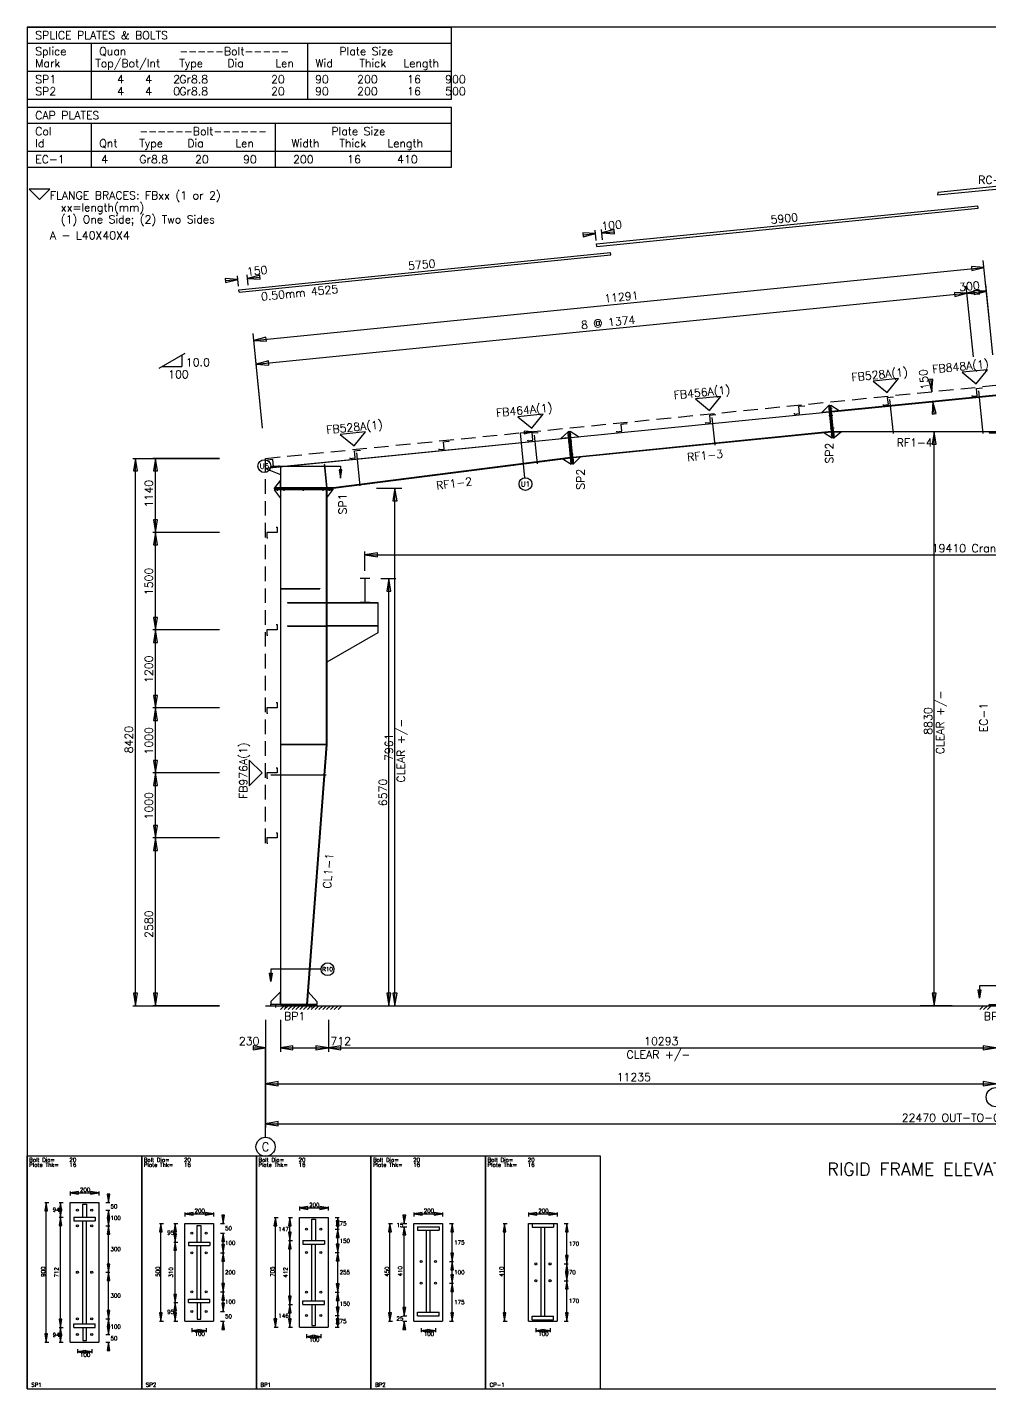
# Model space of a CAD drawing. Extents: x 0 to 29618, y 0 to 20944.
# Drawn here: x 0 to 14809, y 0 to 20944 of the extents above; entities that cross this region are included whole.
import ezdxf
from ezdxf.enums import TextEntityAlignment as Align

# ---------------------------------------------------------------- set-up
doc = ezdxf.new("R2010")
doc.units = 0
doc.linetypes.add('CONTIN', pattern=[0])
doc.linetypes.add('DASHED', pattern=[335.9, 223.9, -112])
doc.layers.get('0').update_dxf_attribs({"linetype": 'CONTIN'})
for name, color, linetype in [('1', 7, 'CONTIN'), ('10', 10, 'CONTIN'), ('11', 7, 'CONTIN'), ('12', 6, 'CONTIN'), ('13', 1, 'CONTIN'), ('14', 7, 'CONTIN'), ('15', 7, 'CONTIN'), ('2', 6, 'CONTIN'), ('22', 7, 'CONTIN'), ('3', 7, 'CONTIN'), ('5', 5, 'DASHED'), ('7', 7, 'CONTIN')]:
    doc.layers.add(name, color=color, linetype=linetype)
doc.styles.add('SIMPLEX', font='SIMPLEX')

# ---------------------------------------------------------------- blocks, each defined once
blk = doc.blocks.new('ARROWF')
for p, q in [((0, 0), (-192, 32)), ((-192, 32), (-192, -32)), ((-192, -32), (0, 0))]:
    blk.add_line(p, q)
blk = doc.blocks.new('EPBLK1')
for p, q in [((0, 0), (0, 1791.2063)), ((0, 1791.2063), (881.499207, 1791.2063)), ((881.499207, 1791.2063), (881.499207, 0)), ((330.562195, 358.241272), (330.562195, 1432.96509)), ((330.562195, 1432.96509), (550.937012, 1432.96509)), ((426.755768, 1320.71606), (426.755768, 1420.83264)), ((426.755768, 1420.83264), (454.743439, 1420.83264)), ((454.743439, 1420.83264), (454.743439, 1320.71606)), ((550.937012, 1432.96509), (550.937012, 358.241272)), ((358.109009, 1320.71606), (523.390137, 1320.71606)), ((358.109009, 1320.71606), (358.109009, 1292.72839)), ((358.109009, 1292.72839), (523.390137, 1292.72839)), ((426.755768, 498.477814), (426.755768, 1292.72839)), ((454.743439, 498.477814), (454.743439, 1292.72839)), ((523.390137, 1320.71606), (523.390137, 1292.72839)), ((358.109009, 498.477814), (523.390137, 498.477814)), ((358.109009, 470.490204), (358.109009, 498.477814)), ((358.109009, 470.490204), (523.390137, 470.490204)), ((426.755768, 470.490173), (426.755768, 370.373718)), ((454.743439, 370.373718), (454.743439, 470.490173)), ((523.390137, 470.490204), (523.390137, 498.477814)), ((330.562195, 358.241272), (550.937012, 358.241272)), ((426.755768, 370.373718), (454.743439, 370.373718)), ((0, 0), (881.499207, 0))]:
    blk.add_line(p, q)
for centre in [(385.655884, 1373.2583), (495.843262, 1373.2583), (385.655884, 1253.84436), (495.843262, 1253.84436), (385.655884, 895.603149), (495.843262, 895.603149), (385.655884, 537.361877), (495.843262, 537.361877), (385.655884, 417.94809), (495.843262, 417.94809)]:
    blk.add_circle(centre, 7.69659)
at = {"layer": '2'}
for p, q in [((330.562195, 1517.48755), (330.562195, 1486.70117)), ((330.562195, 1507.22546), (550.937012, 1507.22546)), ((550.937012, 1517.48755), (550.937012, 1486.70117)), ((625.197449, 1432.96509), (625.197449, 1494.4762)), ((135.581909, 1432.96509), (166.368271, 1432.96509)), ((145.844025, 358.241272), (145.844025, 1432.96509)), ((246.039658, 1432.96509), (276.825989, 1432.96509)), ((256.301758, 1320.71606), (256.301758, 1432.96509)), ((604.673218, 1432.96509), (635.459534, 1432.96509)), ((604.673218, 1373.2583), (635.459534, 1373.2583)), ((604.673218, 1373.2583), (635.459534, 1373.2583)), ((625.197449, 1253.84436), (625.197449, 1373.2583)), ((625.197449, 1311.74707), (625.197449, 1373.2583)), ((246.039658, 1320.71606), (276.825989, 1320.71606)), ((246.039658, 1320.71606), (276.825989, 1320.71606)), ((256.301758, 470.490204), (256.301758, 1320.71606)), ((604.673218, 1253.84436), (635.459534, 1253.84436)), ((604.673218, 1253.84436), (635.459534, 1253.84436)), ((625.197449, 895.603149), (625.197449, 1253.84436)), ((604.673218, 895.603149), (635.459534, 895.603149)), ((604.673218, 895.603149), (635.459534, 895.603149)), ((625.197449, 537.361877), (625.197449, 895.603149)), ((604.673218, 537.361877), (635.459534, 537.361877)), ((604.673218, 537.361877), (635.459534, 537.361877)), ((625.197449, 417.94809), (625.197449, 537.361877)), ((246.039658, 470.490204), (276.825989, 470.490204)), ((246.039658, 470.490204), (276.825989, 470.490204)), ((256.301758, 358.241272), (256.301758, 470.490204)), ((625.197449, 417.94809), (625.197449, 479.459259)), ((135.581909, 358.241272), (166.368271, 358.241272)), ((246.039658, 358.241272), (276.825989, 358.241272)), ((604.673218, 417.94809), (635.459534, 417.94809)), ((604.673218, 417.94809), (635.459534, 417.94809)), ((604.673218, 358.241272), (635.459534, 358.241272)), ((625.197449, 296.730103), (625.197449, 358.241272)), ((385.655884, 304.505066), (385.655884, 273.71872)), ((385.655884, 283.980835), (495.843323, 283.980835)), ((495.843323, 304.505066), (495.843323, 273.71872))]:
    blk.add_line(p, q, dxfattribs=at)
at = {"layer": '2', "xscale": 0.333, "yscale": 0.333, "zscale": 0.333}
for p, rotation in [((330.562195, 1507.22546), 180), ((625.197449, 1432.96509), 270), ((145.844025, 1432.96509), 90), ((256.301758, 1432.96509), 89.9999847), ((256.301758, 1320.71606), 270), ((625.197449, 1373.2583), 89.9999847), ((625.197449, 1373.2583), 450), ((256.301758, 1320.71606), 89.9999847), ((625.197449, 1253.84436), 270), ((625.197449, 1253.84436), 89.9999847), ((625.197449, 895.603149), 270), ((625.197449, 895.603149), 89.9999847), ((256.301758, 470.490204), 270), ((625.197449, 537.361877), 89.9999847), ((625.197449, 537.361877), 270), ((145.844025, 358.241272), 270), ((256.301758, 470.490204), 89.9999847), ((256.301758, 358.241272), 270), ((625.197449, 417.94809), 270), ((625.197449, 417.94809), 270), ((625.197449, 358.241272), 450), ((385.655884, 283.980835), 180)]:
    blk.add_blockref('ARROWF', p, dxfattribs=dict(at, rotation=rotation))
for p in [(550.937012, 1507.22546), (495.843323, 283.980835)]:
    blk.add_blockref('ARROWF', p, dxfattribs=at)
at = {"layer": '11', "style": 'SIMPLEX'}
for s, p in [('Bolt Dia=', (15.393179, 1745.02673)), ('Plate Thk=', (15.393179, 1706.54382)), ('20', (324.526764, 1745.02673)), ('16', (324.526764, 1706.54382)), ('200', (406.114929, 1514.92188)), ('50', (640.590637, 1387.71851)), ('100', (640.590637, 1298.1582)), ('300', (640.590637, 1059.33057)), ('300', (640.590637, 701.089294)), ('100', (640.590637, 462.261749)), ('50', (640.590637, 372.701508)), ('100', (406.114929, 245.497894)), ('SP1', (30.786358, 15.393179))]:
    blk.add_text(s, height=30.7863579, dxfattribs=at).set_placement(p)
for p in [(248.605164, 1376.8407), (248.605164, 414.365753)]:
    blk.add_text('94', height=30.7863579, dxfattribs=at).set_placement(p, align=Align.MIDDLE_RIGHT)
blk.add_text('900', height=30.7863579, rotation=90, dxfattribs=at).set_placement((138.147446, 860.968567))
blk.add_text('712', height=30.7863579, rotation=90, dxfattribs=at).set_placement((248.605164, 895.603149), align=Align.BOTTOM_CENTER)
blk = doc.blocks.new('EPBLK2')
for p, q in [((0, 0), (0, 1791.2063)), ((0, 1791.2063), (881.499207, 1791.2063)), ((881.499207, 1791.2063), (881.499207, 0)), ((330.562195, 519.44989), (330.562195, 1271.75647)), ((330.562195, 1271.75647), (550.937012, 1271.75647)), ((550.937012, 1271.75647), (550.937012, 519.44989)), ((426.755768, 1128.81824), (426.755768, 1256.4696)), ((426.755768, 1256.4696), (454.743439, 1256.4696)), ((454.743439, 1256.4696), (454.743439, 1128.81824)), ((358.109009, 1128.81824), (523.390137, 1128.81824)), ((358.109009, 1128.81824), (358.109009, 1100.83057)), ((358.109009, 1100.83057), (523.390137, 1100.83057)), ((426.755768, 690.375732), (426.755768, 1100.83057)), ((454.743439, 690.375732), (454.743439, 1100.83057)), ((523.390137, 1128.81824), (523.390137, 1100.83057)), ((358.109009, 690.375732), (523.390137, 690.375732)), ((358.109009, 662.388123), (358.109009, 690.375732)), ((358.109009, 662.388123), (523.390137, 662.388123)), ((426.755768, 662.388123), (426.755768, 534.736755)), ((454.743439, 534.736755), (454.743439, 662.388123)), ((523.390137, 662.388123), (523.390137, 690.375732)), ((426.755768, 534.736755), (454.743439, 534.736755)), ((330.562195, 519.44989), (550.937012, 519.44989)), ((0, 0), (881.499207, 0))]:
    blk.add_line(p, q)
for centre in [(385.655884, 1196.52576), (495.843262, 1196.52576), (385.655884, 1046.06458), (495.843262, 1046.06458), (385.655884, 745.141846), (495.843262, 745.141846), (385.655884, 594.680542), (495.843262, 594.680542)]:
    blk.add_circle(centre, 7.69659)
at = {"layer": '2'}
for p, q in [((135.581909, 1271.75647), (166.368271, 1271.75647)), ((145.844025, 519.44989), (145.844025, 1271.75647)), ((246.039658, 1271.75647), (276.825989, 1271.75647)), ((256.301758, 1128.81824), (256.301758, 1271.75647)), ((330.562195, 1356.27905), (330.562195, 1325.49268)), ((330.562195, 1346.01685), (550.937012, 1346.01685)), ((550.937012, 1356.27905), (550.937012, 1325.49268)), ((604.673218, 1271.75647), (635.459534, 1271.75647)), ((625.197449, 1271.75647), (625.197449, 1333.26758)), ((604.673218, 1196.52576), (635.459534, 1196.52576)), ((604.673218, 1196.52576), (635.459534, 1196.52576)), ((625.197449, 1046.06458), (625.197449, 1196.52576)), ((625.197449, 1135.01465), (625.197449, 1196.52576)), ((246.039658, 1128.81824), (276.825989, 1128.81824)), ((246.039658, 1128.81824), (276.825989, 1128.81824)), ((256.301758, 662.388123), (256.301758, 1128.81824)), ((604.673218, 1046.06458), (635.459534, 1046.06458)), ((604.673218, 1046.06458), (635.459534, 1046.06458)), ((625.197449, 745.141846), (625.197449, 1046.06458)), ((604.673218, 745.141846), (635.459534, 745.141846)), ((604.673218, 745.141846), (635.459534, 745.141846)), ((625.197449, 594.680542), (625.197449, 745.141846)), ((246.039658, 662.388123), (276.825989, 662.388123)), ((246.039658, 662.388123), (276.825989, 662.388123)), ((256.301758, 519.44989), (256.301758, 662.388123)), ((625.197449, 594.680542), (625.197449, 656.19165)), ((604.673218, 594.680542), (635.459534, 594.680542)), ((604.673218, 594.680542), (635.459534, 594.680542)), ((135.581909, 519.44989), (166.368271, 519.44989)), ((246.039658, 519.44989), (276.825989, 519.44989)), ((385.655884, 465.713684), (385.655884, 434.927307)), ((385.655884, 445.189423), (495.843323, 445.189423)), ((495.843323, 465.713684), (495.843323, 434.927307)), ((604.673218, 519.44989), (635.459534, 519.44989)), ((625.197449, 457.938721), (625.197449, 519.44989))]:
    blk.add_line(p, q, dxfattribs=at)
at = {"layer": '2', "xscale": 0.333, "yscale": 0.333, "zscale": 0.333}
for p, rotation in [((145.844025, 1271.75647), 90), ((256.301758, 1271.75647), 89.9999847), ((330.562195, 1346.01685), 180), ((625.197449, 1271.75647), 270), ((256.301758, 1128.81824), 270), ((625.197449, 1196.52576), 89.9999847), ((625.197449, 1196.52576), 450), ((256.301758, 1128.81824), 89.9999847), ((625.197449, 1046.06458), 270), ((625.197449, 1046.06458), 89.9999847), ((625.197449, 745.141846), 89.9999847), ((625.197449, 745.141846), 270), ((256.301758, 662.388123), 89.9999847), ((256.301758, 662.388123), 270), ((625.197449, 594.680542), 270), ((625.197449, 594.680542), 270), ((145.844025, 519.44989), 270), ((256.301758, 519.44989), 270), ((385.655884, 445.189423), 180), ((625.197449, 519.44989), 450)]:
    blk.add_blockref('ARROWF', p, dxfattribs=dict(at, rotation=rotation))
for p in [(550.937012, 1346.01685), (495.843323, 445.189423)]:
    blk.add_blockref('ARROWF', p, dxfattribs=at)
at = {"layer": '11', "style": 'SIMPLEX'}
for s, p in [('Bolt Dia=', (15.393179, 1745.02673)), ('Plate Thk=', (15.393179, 1706.54382)), ('20', (324.526764, 1745.02673)), ('16', (324.526764, 1706.54382)), ('200', (406.114929, 1353.7135)), ('50', (640.590637, 1218.74792)), ('100', (640.590637, 1105.90198)), ('200', (640.590637, 880.210022)), ('100', (640.590637, 654.518005)), ('50', (640.590637, 541.671997)), ('100', (406.114929, 406.706543)), ('SP2', (30.786358, 15.393179))]:
    blk.add_text(s, height=30.7863579, dxfattribs=at).set_placement(p)
for p in [(248.605164, 1200.28735), (248.605164, 590.919006)]:
    blk.add_text('95', height=30.7863579, dxfattribs=at).set_placement(p, align=Align.MIDDLE_RIGHT)
blk.add_text('500', height=30.7863579, rotation=90, dxfattribs=at).set_placement((138.147446, 860.968567))
blk.add_text('310', height=30.7863579, rotation=90, dxfattribs=at).set_placement((248.605164, 895.603272), align=Align.BOTTOM_CENTER)
blk = doc.blocks.new('EPBLK3')
for p, q in [((0, 0), (0, 1791.2063)), ((0, 1791.2063), (881.499207, 1791.2063)), ((881.499207, 1791.2063), (881.499207, 0)), ((330.562195, 474.783081), (330.562195, 1316.42334)), ((330.562195, 1316.42334), (550.937012, 1316.42334)), ((426.755768, 1140.88513), (426.755768, 1304.29089)), ((426.755768, 1304.29089), (454.743439, 1304.29089)), ((454.743439, 1304.29089), (454.743439, 1140.88513)), ((550.937012, 1316.42334), (550.937012, 474.783081)), ((358.109009, 1140.88513), (523.390137, 1140.88513)), ((358.109009, 1140.88513), (358.109009, 1112.89746)), ((358.109009, 1112.89746), (523.390137, 1112.89746)), ((426.755768, 676.864014), (426.755768, 1112.89746)), ((454.743439, 676.864014), (454.743439, 1112.89746)), ((523.390137, 1140.88513), (523.390137, 1112.89746)), ((358.109009, 676.864014), (523.390137, 676.864014)), ((358.109009, 648.876404), (358.109009, 676.864014)), ((358.109009, 648.876404), (523.390137, 648.876404)), ((426.755768, 648.876465), (426.755768, 486.915527)), ((454.743439, 486.915527), (454.743439, 648.876465)), ((523.390137, 648.876404), (523.390137, 676.864014)), ((330.562195, 474.783081), (550.937012, 474.783081)), ((426.755768, 486.915527), (454.743439, 486.915527)), ((0, 0), (881.499207, 0))]:
    blk.add_line(p, q)
for centre in [(385.655884, 1226.86292), (495.843262, 1226.86292), (385.655884, 1047.74231), (495.843262, 1047.74231), (385.655884, 743.464111), (495.843262, 743.464111), (385.655884, 564.343445), (495.843262, 564.343445)]:
    blk.add_circle(centre, 7.69659)
at = {"layer": '2'}
for p, q in [((330.562195, 1400.94592), (330.562195, 1370.1593)), ((330.562195, 1390.68372), (550.937012, 1390.68372)), ((550.937012, 1400.94592), (550.937012, 1370.1593)), ((135.581909, 1316.42334), (166.368271, 1316.42334)), ((145.844025, 474.783081), (145.844025, 1316.42334)), ((246.039658, 1316.42334), (276.825989, 1316.42334)), ((256.301758, 1140.88501), (256.301758, 1316.42334)), ((604.673218, 1316.42334), (635.459534, 1316.42334)), ((625.197449, 1226.86292), (625.197449, 1316.42334)), ((604.673218, 1226.86292), (635.459534, 1226.86292)), ((604.673218, 1226.86292), (635.459534, 1226.86292)), ((625.197449, 1047.74231), (625.197449, 1226.86292)), ((246.039658, 1140.88501), (276.825989, 1140.88501)), ((246.039658, 1140.88501), (276.825989, 1140.88501)), ((256.301758, 648.876465), (256.301758, 1140.88501)), ((604.673218, 1047.74231), (635.459534, 1047.74231)), ((604.673218, 1047.74231), (635.459534, 1047.74231)), ((625.197449, 743.464111), (625.197449, 1047.74231)), ((604.673218, 743.464111), (635.459534, 743.464111)), ((604.673218, 743.464111), (635.459534, 743.464111)), ((625.197449, 564.343445), (625.197449, 743.464111)), ((246.039658, 648.876465), (276.825989, 648.876465)), ((246.039658, 648.876465), (276.825989, 648.876465)), ((256.301758, 474.783081), (256.301758, 648.876465)), ((604.673218, 564.343445), (635.459534, 564.343445)), ((604.673218, 564.343445), (635.459534, 564.343445)), ((625.197449, 474.783081), (625.197449, 564.343445)), ((135.581909, 474.783081), (166.368271, 474.783081)), ((246.039658, 474.783081), (276.825989, 474.783081)), ((385.655884, 421.046875), (385.655884, 390.260559)), ((495.843323, 421.046875), (495.843323, 390.260559)), ((604.673218, 474.783081), (635.459534, 474.783081)), ((385.655884, 400.522644), (495.843323, 400.522644))]:
    blk.add_line(p, q, dxfattribs=at)
at = {"layer": '2', "xscale": 0.333, "yscale": 0.333, "zscale": 0.333}
for p, rotation in [((330.562195, 1390.68372), 180), ((145.844025, 1316.42334), 90), ((256.301758, 1316.42334), 89.9999847), ((625.197449, 1316.42334), 89.9999847), ((625.197449, 1226.86292), 270), ((256.301758, 1140.88501), 270), ((625.197449, 1226.86292), 89.9999847), ((256.301758, 1140.88501), 89.9999847), ((625.197449, 1047.74231), 89.9999847), ((625.197449, 1047.74231), 270), ((625.197449, 743.464111), 89.9999847), ((625.197449, 743.464111), 270), ((256.301758, 648.876465), 89.9999847), ((256.301758, 648.876465), 270), ((145.844025, 474.783081), 270), ((256.301758, 474.783081), 270), ((625.197449, 564.343445), 89.9999847), ((625.197449, 564.343445), 270), ((625.197449, 474.783081), 270), ((385.655884, 400.522644), 180)]:
    blk.add_blockref('ARROWF', p, dxfattribs=dict(at, rotation=rotation))
for p in [(550.937012, 1390.68372), (495.843323, 400.522644)]:
    blk.add_blockref('ARROWF', p, dxfattribs=at)
at = {"layer": '11', "style": 'SIMPLEX'}
for s, p in [('Bolt Dia=', (15.393179, 1745.02673)), ('Plate Thk=', (15.393179, 1706.54382)), ('20', (324.526764, 1745.02673)), ('16', (324.526764, 1706.54382)), ('200', (406.114929, 1398.38037)), ('75', (640.590637, 1256.25)), ('150', (640.590637, 1121.90955)), ('255', (640.590637, 880.210205)), ('150', (640.590637, 638.510498)), ('75', (640.590637, 504.170044)), ('100', (406.114929, 362.039673)), ('BP1', (30.786358, 15.393179))]:
    blk.add_text(s, height=30.7863579, dxfattribs=at).set_placement(p)
for s, p in [('147', (248.605164, 1228.65417)), ('146', (248.605164, 561.829773))]:
    blk.add_text(s, height=30.7863579, dxfattribs=at).set_placement(p, align=Align.MIDDLE_RIGHT)
blk.add_text('705', height=30.7863579, rotation=90, dxfattribs=at).set_placement((138.147446, 860.968567))
blk.add_text('412', height=30.7863579, rotation=90, dxfattribs=at).set_placement((248.605164, 894.880798), align=Align.BOTTOM_CENTER)
blk = doc.blocks.new('EPBLK4')
for p, q in [((0, 0), (0, 1791.2063)), ((0, 1791.2063), (881.499207, 1791.2063)), ((881.499207, 1791.2063), (881.499207, 0)), ((330.562195, 519.44989), (330.562195, 1271.75647)), ((330.562195, 1271.75647), (550.937012, 1271.75647)), ((550.937012, 1271.75647), (550.937012, 519.44989)), ((358.109009, 1246.67957), (523.390137, 1246.67957)), ((358.109009, 1246.67957), (358.109009, 1218.69202)), ((358.109009, 1218.69202), (523.390137, 1218.69202)), ((426.755768, 589.232239), (426.755768, 1218.69202)), ((454.743439, 589.232239), (454.743439, 1218.69202)), ((523.390137, 1246.67957), (523.390137, 1218.69202)), ((358.109009, 589.232239), (523.390137, 589.232239)), ((358.109009, 561.244629), (358.109009, 589.232239)), ((358.109009, 561.244629), (523.390137, 561.244629)), ((523.390137, 561.244629), (523.390137, 589.232239)), ((330.562195, 519.44989), (550.937012, 519.44989)), ((0, 0), (881.499207, 0))]:
    blk.add_line(p, q)
for centre in [(385.655884, 979.19281), (495.843262, 979.19281), (385.655884, 812.01355), (495.843262, 812.01355)]:
    blk.add_circle(centre, 7.69659)
at = {"layer": '2'}
for p, q in [((135.581909, 1271.75647), (166.368271, 1271.75647)), ((145.844025, 519.44989), (145.844025, 1271.75647)), ((246.039658, 1271.75647), (276.825989, 1271.75647)), ((256.301758, 1271.75647), (256.301788, 1333.26758)), ((330.562195, 1356.27905), (330.562195, 1325.49268)), ((330.562195, 1346.01685), (550.937012, 1346.01685)), ((550.937012, 1356.27905), (550.937012, 1325.49268)), ((604.673218, 1271.75647), (635.459534, 1271.75647)), ((625.197449, 979.19281), (625.197449, 1271.75647)), ((246.039658, 1246.67957), (276.825989, 1246.67957)), ((246.039658, 1246.67957), (276.825989, 1246.67957)), ((256.301758, 561.244629), (256.301758, 1246.67957)), ((256.301758, 1185.16846), (256.301758, 1246.67957)), ((604.673218, 979.19281), (635.459534, 979.19281)), ((604.673218, 979.19281), (635.459534, 979.19281)), ((625.197449, 812.01355), (625.197449, 979.19281)), ((604.673218, 812.01355), (635.459534, 812.01355)), ((604.673218, 812.01355), (635.459534, 812.01355)), ((625.197449, 519.44989), (625.197449, 812.01355)), ((246.039658, 561.244629), (276.825989, 561.244629)), ((246.039658, 561.244629), (276.825989, 561.244629)), ((256.301758, 561.244629), (256.301788, 622.755798)), ((135.581909, 519.44989), (166.368271, 519.44989)), ((246.039658, 519.44989), (276.825989, 519.44989)), ((256.301758, 457.938721), (256.301758, 519.44989)), ((385.655884, 465.713684), (385.655884, 434.927307)), ((385.655884, 445.189423), (495.843323, 445.189423)), ((495.843323, 465.713684), (495.843323, 434.927307)), ((604.673218, 519.44989), (635.459534, 519.44989))]:
    blk.add_line(p, q, dxfattribs=at)
at = {"layer": '2', "xscale": 0.333, "yscale": 0.333, "zscale": 0.333}
for p, rotation in [((145.844025, 1271.75647), 90), ((256.301758, 1271.75647), 270), ((330.562195, 1346.01685), 180), ((625.197449, 1271.75647), 89.9999847), ((256.301758, 1246.67957), 89.9999847), ((256.301758, 1246.67957), 450), ((625.197449, 979.19281), 89.9999847), ((625.197449, 979.19281), 270), ((625.197449, 812.01355), 270), ((625.197449, 812.01355), 89.9999847), ((145.844025, 519.44989), 270), ((256.301758, 561.244629), 270), ((256.301758, 561.244629), 270), ((625.197449, 519.44989), 270), ((256.301758, 519.44989), 450), ((385.655884, 445.189423), 180)]:
    blk.add_blockref('ARROWF', p, dxfattribs=dict(at, rotation=rotation))
for p in [(550.937012, 1346.01685), (495.843323, 445.189423)]:
    blk.add_blockref('ARROWF', p, dxfattribs=at)
at = {"layer": '11', "style": 'SIMPLEX'}
for s, p in [('Bolt Dia=', (15.393179, 1745.02673)), ('Plate Thk=', (15.393179, 1706.54382)), ('20', (324.526764, 1745.02673)), ('16', (324.526764, 1706.54382)), ('200', (406.114929, 1353.7135)), ('175', (640.590637, 1110.08154)), ('100', (640.590637, 880.210022)), ('175', (640.590637, 650.338562)), ('100', (406.114929, 406.706543)), ('BP2', (30.786358, 15.393179))]:
    blk.add_text(s, height=30.7863579, dxfattribs=at).set_placement(p)
for s, p in [('15', (248.605164, 1259.21814)), ('25', (248.605164, 540.347229))]:
    blk.add_text(s, height=30.7863579, dxfattribs=at).set_placement(p, align=Align.MIDDLE_RIGHT)
blk.add_text('450', height=30.7863579, rotation=90, dxfattribs=at).set_placement((138.147446, 860.968567))
blk.add_text('410', height=30.7863579, rotation=90, dxfattribs=at).set_placement((248.605164, 903.962158), align=Align.BOTTOM_CENTER)
blk = doc.blocks.new('EPBLK5')
for p, q in [((0, 0), (0, 1791.2063)), ((0, 1791.2063), (881.499207, 1791.2063)), ((881.499207, 1791.2063), (881.499207, 0)), ((330.562195, 519.44989), (330.562195, 1271.75647)), ((330.562195, 1271.75647), (550.937012, 1271.75647)), ((358.109009, 1271.75647), (523.390137, 1271.75647)), ((358.109009, 1271.75647), (358.109009, 1243.7688)), ((523.390137, 1271.75647), (523.390137, 1243.7688)), ((550.937012, 1271.75647), (550.937012, 519.44989)), ((358.109009, 1243.7688), (523.390137, 1243.7688)), ((426.755768, 557.529358), (426.755768, 1243.7688)), ((454.743439, 557.529358), (454.743439, 1243.7688)), ((358.109009, 557.529358), (523.390137, 557.529358)), ((358.109009, 529.541809), (358.109009, 557.529358)), ((358.109009, 529.541809), (523.390137, 529.541809)), ((523.390137, 529.541809), (523.390137, 557.529358)), ((330.562195, 519.44989), (550.937012, 519.44989)), ((0, 0), (881.499207, 0))]:
    blk.add_line(p, q)
for centre in [(385.655884, 959.824524), (495.843262, 959.824524), (385.655884, 831.381897), (495.843262, 831.381897)]:
    blk.add_circle(centre, 7.69659)
at = {"layer": '2'}
for p, q in [((135.581909, 1271.75647), (166.368271, 1271.75647)), ((145.844025, 519.44989), (145.844025, 1271.75647)), ((330.562195, 1356.27905), (330.562195, 1325.49268)), ((330.562195, 1346.01685), (550.937012, 1346.01685)), ((550.937012, 1356.27905), (550.937012, 1325.49268)), ((604.673218, 1271.75647), (635.459534, 1271.75647)), ((625.197449, 959.824524), (625.197449, 1271.75647)), ((604.673218, 959.824524), (635.459534, 959.824524)), ((604.673218, 959.824524), (635.459534, 959.824524)), ((625.197449, 831.381897), (625.197449, 959.824524)), ((604.673218, 831.381897), (635.459534, 831.381897)), ((604.673218, 831.381897), (635.459534, 831.381897)), ((625.197449, 519.44989), (625.197449, 831.381897)), ((135.581909, 519.44989), (166.368271, 519.44989)), ((385.655884, 465.713684), (385.655884, 434.927307)), ((385.655884, 445.189423), (495.843323, 445.189423)), ((495.843323, 465.713684), (495.843323, 434.927307)), ((604.673218, 519.44989), (635.459534, 519.44989))]:
    blk.add_line(p, q, dxfattribs=at)
at = {"layer": '2', "xscale": 0.333, "yscale": 0.333, "zscale": 0.333}
for p, rotation in [((145.844025, 1271.75647), 90), ((330.562195, 1346.01685), 180), ((625.197449, 1271.75647), 89.9999847), ((625.197449, 959.824524), 89.9999847), ((625.197449, 959.824524), 270), ((625.197449, 831.381897), 270), ((625.197449, 831.381897), 89.9999847), ((145.844025, 519.44989), 270), ((625.197449, 519.44989), 270), ((385.655884, 445.189423), 180)]:
    blk.add_blockref('ARROWF', p, dxfattribs=dict(at, rotation=rotation))
for p in [(550.937012, 1346.01685), (495.843323, 445.189423)]:
    blk.add_blockref('ARROWF', p, dxfattribs=at)
at = {"layer": '11', "style": 'SIMPLEX'}
for s, p in [('Bolt Dia=', (15.393179, 1745.02673)), ('Plate Thk=', (15.393179, 1706.54382)), ('20', (324.526764, 1745.02673)), ('16', (324.526764, 1706.54382)), ('200', (406.114929, 1353.7135)), ('170', (640.590637, 1100.39734)), ('70', (640.590637, 880.210205)), ('170', (640.590637, 660.022705)), ('100', (406.114929, 406.706543)), ('CP-1', (30.786358, 15.393179))]:
    blk.add_text(s, height=30.7863579, dxfattribs=at).set_placement(p)
blk.add_text('410', height=30.7863579, rotation=90, dxfattribs=at).set_placement((138.147446, 860.968567))
blk = doc.blocks.new('WSECTN')
for p, q in [((-76.2, 25.4), (76.2, 25.4)), ((0, 0), (0, 25.4)), ((-76.2, 0), (76.2, 0))]:
    blk.add_line(p, q)
blk = doc.blocks.new('ZCOL')
for p, q in [((10.2, 0), (0, 0)), ((0, 0), (0, -25.4)), ((10.2, -2.5), (10.2, 0)), ((-10.2, -25.4), (-10.2, -22.9)), ((0, -25.4), (-10.2, -25.4))]:
    blk.add_line(p, q)
blk = doc.blocks.new('MARKER')
for p, q in [((197.0327, 197.0327), (-197.0327, 197.0327)), ((-197.0327, 197.0327), (0, 0)), ((0, 0), (197.0327, 197.0327))]:
    blk.add_line(p, q)
blk = doc.blocks.new('CUTFRM')
for p, q in [((0, 0), (0, -25.4)), ((0, -25.4), (-187.18106, -25.4))]:
    blk.add_line(p, q)
blk = doc.blocks.new('ARROWPF')
for p, q in [((0, 0), (-128, 21)), ((-128, 21), (-128, -21)), ((-128, -21), (0, 0))]:
    blk.add_line(p, q)
blk = doc.blocks.new('FRAME1')
at = {"layer": '1'}
for p, q in [((11235, 12599.9912), (10343.8418, 12510.876)), ((10340.0498, 12472.9648), (11235, 12562.46)), ((10343.8418, 12510.876), (10340.0498, 12472.9648)), ((5092.63818, 11717.7246), (10958.8799, 12304.3486)), ((5096.4292, 11679.8145), (10962.6709, 12266.4375)), ((10962.6709, 12266.4375), (10958.8799, 12304.3486)), ((-410.17651, 11014.2822), (5306.81006, 11585.9814)), ((-406.38541, 10976.3721), (5310.60107, 11548.0703)), ((5096.4292, 11679.8145), (5092.63818, 11717.7246)), ((5310.60107, 11548.0703), (5306.81006, 11585.9814)), ((-406.38541, 10976.3721), (-410.17651, 11014.2822)), ((10968.8037, 9460.16992), (11034.6162, 8802.04395)), ((8556.82129, 9124.93457), (8666.77441, 9231.4043)), ((8682.69434, 9232.99609), (8666.77441, 9231.4043)), ((8716.52637, 8733.88477), (8666.77441, 9231.4043)), ((8666.77441, 9231.4043), (8666.77441, 9231.4043)), ((8676.22656, 9136.875), (8666.77441, 9231.4043)), ((8682.69434, 9232.99609), (8698.61523, 9234.58691)), ((8682.69434, 9232.99609), (8732.44629, 8735.47656)), ((8682.69434, 9232.99609), (8732.44629, 8735.47656)), ((8748.36621, 8737.06934), (8698.61523, 9234.58691)), ((8827.47266, 9151.99902), (8698.61523, 9234.58691)), ((8698.61523, 9234.58691), (8698.61523, 9234.58691)), ((8708.06836, 9140.05859), (8698.61523, 9234.58691)), ((11234.5029, 9392.70215), (8708.06836, 9140.05859)), ((8708.56641, 9135.08398), (11235, 9387.72559)), ((8708.56641, 9135.08398), (11235, 9387.72559)), ((9601.82129, 9323.4707), (9653.96387, 8802.04395)), ((4696.0791, 8738.85938), (8676.22656, 9136.875)), ((8676.72461, 9131.89941), (4696.57617, 8733.88477)), ((8676.72461, 9131.89941), (4696.57617, 8733.88477)), ((6867.6582, 9050.05469), (6910.61035, 8620.52637)), ((8676.22656, 9136.875), (8556.82129, 9124.93457)), ((8659.11133, 9180.38867), (8716.22754, 9186.09961)), ((8659.11133, 9180.38867), (8716.22754, 9186.09961)), ((8669.06152, 9080.88477), (8726.17773, 9086.59668)), ((8669.06152, 9080.88477), (8726.17773, 9086.59668)), ((8676.72461, 9131.89941), (8676.22656, 9136.875)), ((8676.72461, 9131.89941), (8706.5752, 8833.38867)), ((8708.06836, 9140.05859), (8827.47266, 9151.99902)), ((8708.56641, 9135.08398), (8708.06836, 9140.05859)), ((8738.57617, 8834.97949), (8708.56641, 9135.08398)), ((4544.83301, 8723.73438), (4654.78418, 8830.2041)), ((4670.70508, 8831.79688), (4654.78418, 8830.2041)), ((4704.53711, 8332.68457), (4654.78418, 8830.2041)), ((4654.78418, 8830.2041), (4654.78418, 8830.2041)), ((4664.23633, 8735.6748), (4654.78418, 8830.2041)), ((4670.70508, 8831.79688), (4686.625, 8833.38867)), ((4670.70508, 8831.79688), (4720.45654, 8334.27734)), ((4670.70508, 8831.79688), (4720.45654, 8334.27734)), ((4736.37793, 8335.86914), (4686.625, 8833.38867)), ((4815.48291, 8750.7998), (4686.625, 8833.38867)), ((4686.625, 8833.38867), (4686.625, 8833.38867)), ((4696.0791, 8738.85938), (4686.625, 8833.38867)), ((8706.5752, 8833.38867), (4726.42676, 8435.37305)), ((8706.5752, 8833.38867), (4726.42676, 8435.37305)), ((4726.9248, 8430.39844), (8707.07324, 8828.41406)), ((8707.07324, 8828.41406), (8587.66895, 8816.47363)), ((8587.66895, 8816.47363), (8716.52637, 8733.88477)), ((8688.96289, 8881.87695), (8746.0791, 8887.58887)), ((8688.96289, 8881.87695), (8746.0791, 8887.58887)), ((8706.5752, 8833.38867), (8707.07324, 8828.41406)), ((8707.07324, 8828.41406), (8716.52637, 8733.88477)), ((8738.57617, 8834.97949), (13731.3906, 8834.97949)), ((8739.07617, 8834.97949), (13730.8877, 8834.97949)), ((8739.07617, 8834.97949), (8739.07617, 8829.98145)), ((13730.8877, 8829.98145), (8739.07617, 8829.98145)), ((8739.07617, 8829.98145), (8859.67578, 8829.98145)), ((8739.07617, 8829.98145), (8748.36621, 8737.06934)), ((8859.67578, 8829.98145), (8748.36621, 8737.06934)), ((11135, 8829.98047), (11135, 8813.98047)), ((11135, 8829.98047), (11135, 8813.98047)), ((11135, 8813.98047), (11334.999, 8813.98047)), ((11135, 8813.98047), (11334.999, 8813.98047)), ((10, 8270.25098), (4664.23633, 8735.6748)), ((4664.73389, 8730.7002), (10.498, 8265.27637)), ((4664.73389, 8730.7002), (236, 8287.82617)), ((4133.49512, 8776.63867), (4177.73486, 8334.24219)), ((4664.23633, 8735.6748), (4544.83301, 8723.73438)), ((4647.12305, 8779.18848), (4704.23779, 8784.90039)), ((4647.12305, 8779.18848), (4704.23779, 8784.90039)), ((4657.07324, 8679.68555), (4714.18799, 8685.39648)), ((4657.07324, 8679.68555), (4714.18799, 8685.39648)), ((4664.73389, 8730.7002), (4664.23633, 8735.6748)), ((4664.73389, 8730.7002), (4694.62891, 8431.75684)), ((4696.0791, 8738.85938), (4815.48291, 8750.7998)), ((4696.57617, 8733.88477), (4696.0791, 8738.85938)), ((4726.42676, 8435.37305), (4696.57617, 8733.88477)), ((8698.91406, 8782.37402), (8756.0293, 8788.08496)), ((8698.91406, 8782.37402), (8756.0293, 8788.08496)), ((8732.44629, 8735.47656), (8716.52637, 8733.88477)), ((8716.52637, 8733.88477), (8716.52637, 8733.88477)), ((8732.44629, 8735.47656), (8748.36621, 8737.06934)), ((8748.36621, 8737.06934), (8748.36621, 8737.06934)), ((4694.62891, 8431.75684), (1038.99988, 7965.63086)), ((4694.49512, 8431.73926), (1038.99988, 7965.63086)), ((1039.63306, 7960.6709), (4695.12695, 8426.7793)), ((1399.43152, 8503.23242), (1450.21814, 7995.36523)), ((4695.12695, 8426.7793), (4576.04688, 8411.5957)), ((4576.04688, 8411.5957), (4704.53711, 8332.68457)), ((4676.97412, 8480.67773), (4734.08887, 8486.38867)), ((4676.97412, 8480.67773), (4734.08887, 8486.38867)), ((4686.92383, 8381.1748), (4744.04004, 8386.88574)), ((4686.92383, 8381.1748), (4744.04004, 8386.88574)), ((4694.49512, 8431.73926), (4695.12695, 8426.7793)), ((4695.12695, 8426.7793), (4704.53711, 8332.68457)), ((4726.42676, 8435.37305), (4726.42676, 8435.37305)), ((4726.42676, 8435.37305), (4726.9248, 8430.39844)), ((4726.9248, 8430.39844), (4846.3291, 8442.33887)), ((4726.9248, 8430.39844), (4736.37793, 8335.86914)), ((4846.3291, 8442.33887), (4736.37793, 8335.86914)), ((231, 8287.32617), (1, 8264.3252)), ((1, 8264.3252), (231, 8172.32617)), ((10.498, 8265.27637), (10, 8270.25098)), ((236, 8287.32617), (231, 8287.32617)), ((231, 8287.32617), (231, 7965.63086)), ((236, 7965.63086), (236, 8287.82617)), ((236, 7965.63086), (236, 8287.32617)), ((906.162964, 8324.14258), (900.193054, 8323.5459)), ((900.193054, 8323.5459), (936.015015, 7965.33301)), ((906.162964, 8324.14258), (941.984924, 7965.92969)), ((4720.45654, 8334.27734), (4704.53711, 8332.68457)), ((4704.53711, 8332.68457), (4704.53711, 8332.68457)), ((4720.45654, 8334.27734), (4736.37793, 8335.86914)), ((4736.37793, 8335.86914), (4736.37793, 8335.86914)), ((231, 8085.62988), (136, 7965.63086)), ((1036, 7965.63086), (136, 7965.63086)), ((136, 7949.63184), (136, 7965.63086)), ((136, 7965.63086), (136, 7965.63086)), ((231, 7965.63086), (136, 7965.63086)), ((186, 7920.93164), (186, 7978.33154)), ((186, 7920.93164), (186, 7978.33154)), ((231, 7965.63086), (231, 8085.62988)), ((236, 7965.63086), (231, 7965.63086)), ((1038.99988, 7965.63086), (236, 7965.63086)), ((286, 7920.93164), (286, 7978.33154)), ((286, 7920.93164), (286, 7978.33154)), ((586, 7920.93164), (586, 7978.33154)), ((586, 7920.93164), (586, 7978.33154)), ((886, 7920.93164), (886, 7978.33154)), ((886, 7920.93164), (886, 7978.33154)), ((941.984924, 7965.92969), (936.015015, 7965.33301)), ((986, 7920.93164), (986, 7978.33154)), ((986, 7920.93164), (986, 7978.33154)), ((1036, 7949.63184), (1036, 7965.63086)), ((1038.99988, 7965.63086), (1039.63306, 7960.6709)), ((136, 7949.63184), (1036, 7949.63184)), ((136, 7949.63184), (136, 7933.63184)), ((136, 7949.63184), (1036, 7949.63184)), ((1036, 7933.63184), (136, 7933.63184)), ((229.999985, 7813.63135), (136, 7933.63184)), ((136, 7933.63184), (136, 7933.63184)), ((229.999985, 7933.63184), (136, 7933.63184)), ((236, 7933.63184), (229.999985, 7933.63184)), ((229.999985, 7933.63184), (229.999985, 16)), ((229.999985, 7933.63184), (229.999985, 7813.63135)), ((936, 7933.63184), (236, 7933.63184)), ((236, 4015.99976), (236, 7933.63184)), ((236, 16), (236, 7933.63184)), ((936, 4015.99976), (936, 7933.63184)), ((936, 7933.63184), (936, 7933.63184)), ((936, 4015.99976), (936, 7933.63184)), ((936, 7933.63184), (941.999939, 7933.63184)), ((941.999939, 7933.63184), (941.999939, 4015.99976)), ((941.999939, 7933.63184), (941.999939, 7813.63135)), ((941.999939, 7813.63135), (1036, 7933.63184)), ((941.999939, 7933.63184), (1036, 7933.63184)), ((1036, 7949.63184), (1036, 7933.63184)), ((1036, 7933.63184), (1036, 7933.63184)), ((236, 6420), (836, 6420)), ((236, 6420), (236, 6414)), ((236, 6414), (836, 6414)), ((836, 6420), (836, 6414)), ((336, 6204), (936, 6204)), ((336, 6204), (336, 6198)), ((336, 6198), (936, 6198)), ((936, 6204), (936, 6198)), ((941.999939, 6204), (1730, 6204)), ((941.999939, 6196), (1730, 6196)), ((1730, 6204), (1730, 5838)), ((336, 5844), (936, 5844)), ((336, 5844), (336, 5838)), ((336, 5838), (936, 5838)), ((936, 5844), (936, 5838)), ((1730, 5846), (941.999939, 5846)), ((1730, 5838), (941.999939, 5838)), ((1730, 5738), (941.999939, 5283.04688)), ((1730, 5838), (1730, 5738)), ((936, 4015.99976), (236, 4015.99976)), ((236, 16), (236, 4015.99976)), ((236, 4015.99976), (936, 4015.99976)), ((636, 16), (936, 4015.99976)), ((636.033997, 16.448999), (936, 4015.99976)), ((941.982971, 4015.55103), (642.017029, 16)), ((936, 4015.99976), (936, 4015.99976)), ((936, 4015.99976), (941.982971, 4015.55103)), ((936, 4015.99976), (941.999939, 4015.99976)), ((80.431122, 3553.13184), (933.524231, 3553.13159)), ((229.999985, 213), (82.999992, 66)), ((229.999985, 16), (229.999985, 213)), ((642.017029, 16), (656.700989, 211.792007)), ((656.700989, 211.792007), (787.807983, 66)), ((82.999992, 66), (82.999992, 16)), ((787.807983, 16), (82.999992, 16)), ((82.999992, 0), (82.999992, 16)), ((229.999985, 16), (82.999992, 16)), ((82.999992, 0), (787.807983, 0)), ((158, -28.700001), (158, 28.700001)), ((236, 16), (229.999985, 16)), ((236, 16), (636, 16)), ((308, -28.700001), (308, 28.700001)), ((562.807983, -28.700001), (562.807983, 28.700001)), ((636.033997, 16.448999), (642.017029, 16)), ((642.017029, 16), (787.807983, 16)), ((712.807983, -28.700001), (712.807983, 28.700001)), ((787.807983, 66), (787.807983, 16)), ((787.807983, 0), (787.807983, 16)), ((11135, 16), (11334.999, 16)), ((11135, 0), (11135, 16)), ((11135, 0), (11334.999, 0))]:
    blk.add_line(p, q, dxfattribs=at)
at = {"layer": '12'}
for p, q in [((5186.79492, 11781.1455), (5170.86523, 11940.4404)), ((5087.29102, 11771.1943), (5071.36133, 11930.4893)), ((-415.52347, 11067.752), (-431.45291, 11227.0469)), ((-266.26791, 11082.6777), (-282.19736, 11241.9727)), ((10889.791, 9980.27832), (10781.0693, 11067.4922)), ((11188.3369, 10010.1328), (11079.6162, 11097.3467)), ((-46.6633, 8886.63281), (-155.38466, 9973.8457)), ((10564.417, 8830), (10071.8359, 8830)), ((-2041.7393, 8420), (-707.66754, 8420)), ((-707.66754, 8420), (-1733.8754, 8420)), ((1704.77283, 7960.7002), (2098.83838, 7960.7002)), ((-707.66754, 7279.99951), (-1733.8754, 7279.99951)), ((1774.23621, 6569.99951), (2004.85413, 6569.99951)), ((-707.66754, 5780), (-1733.8754, 5780)), ((-707.66754, 4580), (-1733.8754, 4580)), ((-707.66754, 3580), (-1733.8754, 3580)), ((-707.66754, 2580), (-1733.8754, 2580)), ((-2041.7393, 0), (-707.66754, 0)), ((-707.66754, 0), (-1733.8754, 0)), ((1704.77283, 0), (2098.83838, 0)), ((10564.417, 0), (10071.8359, 0)), ((1774.23621, -0.000077), (2004.85413, -0.000149)), ((0, -214.94473), (0, -707.52649)), ((0, -214.94473), (0, -1259.218)), ((0, -338.09015), (0, -1874.9452)), ((230.000015, -214.94473), (230.000015, -707.52655)), ((230.000015, -214.94473), (230.000015, -707.52649)), ((968.102417, -214.94473), (968.102417, -707.52655)), ((968.102417, -214.94473), (968.102417, -707.52655)), ((0, -2022.7198), (0, -648.41669))]:
    blk.add_line(p, q, dxfattribs=at)
at = {"layer": '13'}
for centre in [(11235, -1406.9924), (0, -2170.4941)]:
    blk.add_circle(centre, 147.774551, dxfattribs=at)
at = {"layer": '2'}
for p, q in [((4892.90674, 11858.6396), (5076.7085, 11877.0195)), ((5176.2124, 11886.9707), (5360.01367, 11905.3506)), ((-181.45107, 10234.5098), (11053.5488, 11358.0107)), ((11151.5762, 10377.7363), (11042.8555, 11464.9492)), ((-609.90741, 11155.1973), (-426.10596, 11173.5771)), ((-276.8504, 11188.5029), (-93.048943, 11206.8828)), ((-144.69075, 9866.90723), (11090.3096, 10990.4072)), ((-83.423592, 9254.23535), (-192.14496, 10341.4492)), ((10234.583, 9629.09766), (10252.9629, 9445.2959)), ((10286.2686, 9112.24023), (10267.8887, 9296.04102)), ((10286.7803, 0), (10286.7803, 8830)), ((-2000.6948, 0), (-2000.6948, 8420)), ((-1692.8312, 0), (-1692.8312, 8420)), ((1991.36597, 0), (1991.36597, 7960.7002)), ((1530, 6688.21973), (1530, 6988.24707)), ((1530, 6934.51074), (20940, 6934.51074)), ((1897.38159, -0.000115), (1897.38159, 6569.99951)), ((0, 0), (22470, 0)), ((230.000015, 0), (1219.19092, 0)), ((230.000015, -59.10981), (289.109833, 0)), ((289.109833, -59.10981), (348.219635, 0)), ((348.219635, -59.10981), (407.329437, 0)), ((407.329437, -59.10981), (466.43924, 0)), ((466.43924, -59.10981), (525.549072, 0)), ((525.549072, -59.10981), (584.658875, 0)), ((584.658875, -59.10981), (643.768677, 0)), ((643.768677, -59.10981), (702.878479, 0)), ((702.878479, -59.10981), (761.988342, 0)), ((761.988342, -59.10981), (821.098206, 0)), ((821.098206, -59.10981), (880.207886, 0)), ((880.207886, -59.10981), (939.317627, 0)), ((939.317627, -59.10981), (998.427429, 0)), ((998.427429, -59.10981), (1057.53723, 0)), ((1057.53723, -59.10981), (1116.64697, 0)), ((1116.64697, -59.10981), (1175.75671, 0)), ((10988.709, 0), (11481.291, 0)), ((10988.709, -59.10981), (11047.8184, 0)), ((11047.8184, -59.10981), (11106.9277, 0)), ((11106.9277, -59.10981), (11166.0381, 0)), ((-184.71815, -648.41669), (0, -648.41669)), ((230.000015, -648.41669), (968.102417, -648.41669)), ((230.000015, -648.41669), (414.718201, -648.41669)), ((968.102417, -648.41669), (11235, -648.41669)), ((0, -1200.1083), (11235, -1200.1083)), ((0, -1815.8354), (22470, -1815.8354))]:
    blk.add_line(p, q, dxfattribs=at)
at = {"layer": '3'}
for p, q in [((-1637.8344, 9805.5293), (-1236.8417, 10037.043)), ((-1288.0321, 10007.4883), (-1288.0321, 9835.08398)), ((-1586.6437, 9835.08398), (-1288.0321, 9835.08398))]:
    blk.add_line(p, q, dxfattribs=at)
at = {"layer": '5'}
for p, q in [((0, 8420), (11235, 9543.5)), ((0, 2500), (0, 8420))]:
    blk.add_line(p, q, dxfattribs=at)
at = {"layer": '7'}
for centre in [(-17.59479, 8300.14648), (3998.98853, 8024.22314), (953.797485, 561.55072)]:
    blk.add_circle(centre, 98.51635, dxfattribs=at)
at = {"layer": '1', "yscale": 14.4094477, "zscale": 14.4094477, "rotation": 180}
blk.add_blockref('WSECTN', (1530, 6569.99951), dxfattribs=at)
at = {"layer": '10'}
for p, xscale, yscale, zscale, rotation in [((10949.4844, 9383.3457), -8, -4.4055119, -4.4055119, 5.71059464), ((8215.41992, 9109.93945), -8, -4.4055119, -4.4055119, 5.71059464), ((9582.50293, 9246.64746), -8, -4.4055119, -4.4055119, 5.71059464), ((6848.33838, 8973.23145), -8, -4.4055119, -4.4055119, 5.71059464), ((4114.17529, 8699.81445), -8, -4.4055119, -4.4055119, 5.71059464), ((5481.25684, 8836.52344), -8, -4.4055119, -4.4055119, 5.71059464), ((2747.19336, 8563.11719), -8, -4.4055119, -4.4055119, 5.71059464), ((122.844048, 8290.42676), 8, -4.405498, -4.405498, 5.71059464), ((1380.11169, 8426.4082), -8, -4.4055119, -4.4055119, 5.71059464), ((180.952286, 7279.99951), 8, -6.3740158, -6.3740158, 89.9999847), ((180.951813, 5780), 8, -6.3740158, -6.3740158, 89.9999847), ((180.951447, 4580), 8, -6.3740158, -6.3740158, 89.9999847), ((180.951126, 3580), 8, -6.3740158, -6.3740158, 89.9999847), ((180.950806, 2580), 8, -6.3740158, -6.3740158, 89.9999847)]:
    blk.add_blockref('ZCOL', p, dxfattribs=dict(at, xscale=xscale, yscale=yscale, zscale=zscale, rotation=rotation))
at = {"layer": '2'}
for p, rotation in [((5076.7085, 11877.0195), 365.710602), ((5176.2124, 11886.9707), 185.710602), ((11053.5488, 11358.0107), 5.71059464), ((-426.10596, 11173.5771), 365.710602), ((-276.8504, 11188.5029), 185.710602), ((10791.7637, 10960.5527), 5.71059464), ((10791.7637, 10960.5527), 185.710602), ((11090.3096, 10990.4072), 5.71059464), ((-181.45107, 10234.5098), 185.710602), ((-144.69075, 9866.90723), 185.710602), ((10252.9629, 9445.2959), 275.710602), ((10267.8887, 9296.04102), 95.7105942), ((10286.7803, 8830), 90), ((-2000.6948, 8420), 90), ((-1692.8312, 8420), 90), ((1991.36597, 7960.7002), 90), ((-1692.8312, 7279.99951), 270), ((-1692.8312, 7279.99951), 90), ((1530, 6934.51074), 180), ((1897.38159, 6569.99951), 89.9999847), ((-1692.8312, 5780), 270), ((-1692.8312, 5780), 90), ((-1692.8312, 4580), 270), ((-1692.8312, 4580), 90), ((-1692.8312, 3580), 270), ((-1692.8312, 3580), 90), ((-1692.8312, 2580), 270), ((-1692.8312, 2580), 90), ((-2000.6948, 0), 270), ((-1692.8312, 0), 270), ((-1692.8312, 0), 270), ((1897.38159, -0.000115), 270), ((1991.36597, 0), -90), ((10286.7803, 0), -90), ((230.000015, -648.41669), 180), ((230.000015, -648.41669), 180), ((968.102417, -648.41669), 180), ((0, -1200.1083), 180), ((0, -1815.8354), 180)]:
    blk.add_blockref('ARROWF', p, dxfattribs=dict(at, rotation=rotation))
for p in [(0, -648.41669), (968.102417, -648.41669), (11235, -648.41669), (11235, -1200.1083)]:
    blk.add_blockref('ARROWF', p, dxfattribs=at)
at = {"layer": '3'}
for p, rotation in [((9564.125, 9430.41699), 5.71059464), ((10931.1074, 9567.11523), 5.71059464), ((6829.96143, 9157.00098), 5.71059464), ((4095.79834, 8883.58398), 5.71059464), ((1361.73474, 8610.17773), 5.71059464), ((-53.735062, 3580), 89.9999847)]:
    blk.add_blockref('MARKER', p, dxfattribs=dict(at, rotation=rotation))
at = {"layer": '7'}
for p, yscale, zscale, rotation in [((3989.19092, 8122.25146), 27.255558, 27.255558, 185.710587), ((80.921562, 8300.14453), 42.2977181, 42.2977181, 90)]:
    blk.add_blockref('CUTFRM', p, dxfattribs=dict(at, yscale=yscale, zscale=zscale, rotation=rotation))
for p, rotation in [((4106.5957, 8829.72559), 365.710571), ((1155.27869, 8112.93506), 270)]:
    blk.add_blockref('ARROWPF', p, dxfattribs=dict(at, rotation=rotation))
at = {"layer": '7', "xscale": -1, "rotation": 90}
for p in [(80.92392, 374.34668), (10984.3232, 117.610672)]:
    blk.add_blockref('ARROWPF', p, dxfattribs=at)
at = {"layer": '7', "xscale": -1, "rotation": -90}
for p, yscale, zscale in [((855.281128, 561.548157), 30.4866982, 30.4866982), ((11485.6807, 304.804901), 19.7386666, 19.7386666)]:
    blk.add_blockref('CUTFRM', p, dxfattribs=dict(at, yscale=yscale, zscale=zscale))
at = {"layer": '11', "style": 'SIMPLEX'}
for s, rotation, p in [('5900', 5.71059464, (7776.80273, 12027.5986)), ('100', 5.71059464, (5172.12793, 11927.8115)), ('150', 5.71059464, (-280.93448, 11229.3438)), ('5750', 5.71059464, (2199.35986, 11316.6934)), ('300', 5.71059464, (10677.7773, 10990.4072)), ('11291', 5.71059464, (5217.5293, 10815.6611)), ('8 @ 1374', 5.71059464, (4859.64844, 10408.5938)), ('150', 95.7105942, (10208.0342, 9482.05664)), ('1140', 90.000206, (-1733.881, 7665.28174)), ('1500', 90.000206, (-1733.8816, 6314.49512)), ('1200', 90.000206, (-1733.881, 4964.49512)), ('CLEAR +/-', 90, (10440.7119, 3867.00244)), ('8830', 90, (10255.9941, 4168.70898)), ('8420', 90.000206, (-2041.7434, 3881.61206)), ('1000', 90.000206, (-1733.8806, 3864.49536)), ('CLEAR +/-', 90, (2145.29761, 3432.35254)), ('7961', 90, (1960.57971, 3764.84521)), ('6570', 89.9999847, (1866.59534, 3069.49536)), ('1000', 90.000206, (-1733.8806, 2864.49536)), ('2580', 90.000206, (-1733.8834, 1043.70898))]:
    blk.add_text(s, height=123.145439, rotation=rotation, dxfattribs=at).set_placement(p)
for s, p in [('19410 Crane Span', (10249.8359, 6975.55957)), ('230', (-410.48477, -607.36823)), ('712', (998.888794, -607.36823)), ('10293', (5824.47363, -607.36823)), ('CLEAR +/-', (5553.55371, -812.60651)), ('11235', (5401.99561, -1159.0598)), ('22470 OUT-TO-OUT OF STEEL', (9788.04102, -1785.0492))]:
    blk.add_text(s, height=123.145439, dxfattribs=at).set_placement(p)
at = {"layer": '13', "style": 'SIMPLEX'}
blk.add_text('C', height=132.99707, dxfattribs=at).set_placement((0, -2170.4941), align=Align.MIDDLE_CENTER)
at = {"layer": '15', "style": 'SIMPLEX'}
blk.add_text('RC-01', height=123.145439, dxfattribs=at).set_placement((10964.0801, 12641.04))
blk.add_text('0.50mm 4525', height=123.145439, rotation=5.71059464, dxfattribs=at).set_placement((-63.297977, 10845.6709))
blk.add_text('RIGID FRAME ELEVATION: FRAME LINE 1', height=197.0327, dxfattribs=at).set_placement((11235, -2613.8176), align=Align.CENTER)
at = {"layer": '3', "style": 'SIMPLEX'}
for s, p in [('10.0', (-1226.4595, 9835.08398)), ('100', (-1498.9106, 9650.36621)), ('BP1', (284.858063, -223.29962)), ('BP2', (11050.2822, -223.29962))]:
    blk.add_text(s, height=123.145439, dxfattribs=at).set_placement(p)
for s, rotation, p in [('FB848A(1)', 5.71059464, (10265.2559, 9728.24805)), ('FB528A(1)', 5.71059464, (9020.80859, 9603.80273)), ('FB456A(1)', 5.71059464, (6286.64404, 9330.38574)), ('FB464A(1)', 5.71059464, (3552.48169, 9056.96973)), ('FB528A(1)', 5.71059464, (940.951965, 8795.81641)), ('SP2', 90, (8735.26758, 8337.83008)), (' RF1-4', 0.0000885, (9626.09863, 8599.75195)), (' RF1-3', 5.71058992, (6409.08203, 8367.07031)), ('SP2', 90, (4907.99609, 7936.63184)), (' RF1-2', 7.08235836, (2550.59375, 7928.23047)), ('SP1', 90, (1248.07056, 7556.34131)), ('EC-1', 89.9999847, (11109.9297, 4205.65234)), ('FB976A(1)', 89.9999847, (-280.32281, 3179.77734)), (' CL1-1', 85.7278595, (998.939087, 1713.23962))]:
    blk.add_text(s, height=123.145439, rotation=rotation, dxfattribs=at).set_placement(p)
at = {"layer": '7', "style": 'SIMPLEX'}
for s, height, p in [('U5', 78.8130875, (-17.59479, 8260.74023)), ('U1', 78.8130875, (3998.98853, 7984.81641)), ('R10', 63.0504646, (953.797485, 530.025513))]:
    blk.add_text(s, height=height, dxfattribs=at).set_placement(p, align=Align.CENTER)
blk = doc.blocks.new('RF1CPL', base_point=(0, 11.43))
at = {"layer": '3'}
for p, q in [((0, 11.43), (80.77, 11.43)), ((0, 11.43), (0, 0)), ((80.77, 0), (80.77, 11.43)), ((0, 8.38), (80.77, 8.38)), ((12.19, 8.38), (12.19, 0)), ((47.24, 8.38), (47.24, 0)), ((0, 3.05), (80.77, 3.05)), ((0, 0), (80.77, 0)), ((0, 0), (80.77, 0))]:
    blk.add_line(p, q, dxfattribs=at)
at = {"layer": '1', "style": 'SIMPLEX'}
for s, p in [('CAP PLATES', (1.52, 9.14)), ('Col', (1.52, 6.1)), ('Id', (1.52, 3.81)), ('Qnt', (13.72, 3.81)), ('Type', (21.34, 3.81)), ('------Bolt------', (21.34, 6.1)), ('Dia', (30.48, 3.81)), ('Len', (39.62, 3.81)), ('Width', (50.29, 3.81)), ('Plate Size', (57.91, 6.1)), ('Thick', (59.44, 3.81)), ('Length', (68.58, 3.81)), ('EC-1', (1.52, 0.76)), ('   4', (10.67, 0.76)), ('Gr8.8', (21.34, 0.76)), ('        20', (22.86, 0.76)), ('        90', (32, 0.76)), ('       200', (42.67, 0.76)), ('        16', (51.82, 0.76)), ('       410', (62.48, 0.76))]:
    blk.add_text(s, height=1.524, dxfattribs=at).set_placement(p)
blk = doc.blocks.new('RF1BLT1', base_point=(0, 22.86))
at = {"layer": '3'}
for p, q in [((0, 22.86), (134.62, 22.86)), ((0, 22.86), (0, 0)), ((134.62, 0), (134.62, 22.86)), ((0, 17.78), (134.62, 17.78)), ((20.32, 17.78), (20.32, 0)), ((88.9, 17.78), (88.9, 0)), ((0, 8.89), (134.62, 8.89)), ((0, 0), (134.62, 0)), ((0, 0), (134.62, 0))]:
    blk.add_line(p, q, dxfattribs=at)
at = {"layer": '1', "style": 'SIMPLEX'}
for s, p in [('SPLICE PLATES & BOLTS', (2.54, 19.05)), ('Splice', (2.54, 13.97)), ('Top/Bot/Int', (21.59, 10.16)), ('Quan', (22.86, 13.97)), ('-----Bolt-----', (48.26, 13.97)), ('Plate Size', (99.06, 13.97)), ('Mark', (2.54, 10.16)), ('Type', (48.26, 10.16)), ('Dia', (63.5, 10.16)), ('Len', (78.74, 10.16)), ('Wid', (91.44, 10.16)), ('Thick', (105.41, 10.16)), ('Length', (119.38, 10.16)), ('SP1', (2.54, 5.08)), ('   4', (22.86, 5.08)), ('   4', (31.75, 5.08)), ('   2', (40.64, 5.08)), ('Gr8.8', (48.26, 5.08)), ('        20', (62.23, 5.08)), ('        90', (76.2, 5.08)), ('       200', (91.44, 5.08)), ('        16', (105.41, 5.08)), ('       900', (119.38, 5.08)), ('SP2', (2.54, 1.27)), ('   4', (22.86, 1.27)), ('   4', (31.75, 1.27)), ('   0', (40.64, 1.27)), ('Gr8.8', (48.26, 1.27)), ('        20', (62.23, 1.27)), ('        90', (76.2, 1.27)), ('       200', (91.44, 1.27)), ('        16', (105.41, 1.27)), ('       500', (119.38, 1.27))]:
    blk.add_text(s, height=2.54, dxfattribs=at).set_placement(p)
blk = doc.blocks.new('RF1FBR')
at = {"xscale": 0.8, "yscale": 0.8, "zscale": 0.8}
blk.add_blockref('MARKER', (188.412521, -369.43631), dxfattribs=at)
at = {"layer": '14', "style": 'SIMPLEX'}
for s, p in [('FLANGE BRACES: FBxx (1 or 2)', (348.501587, -369.43631)), ('  xx=length(mm)', (348.501587, -554.15442)), ('  (1) One Side; (2) Two Sides', (348.501587, -738.87262)), ('A - L40X40X4', (348.501587, -985.16351))]:
    blk.add_text(s, height=123.145439, dxfattribs=at).set_placement(p)

msp = doc.modelspace()

# ---------------------------------------------------------------- linework, layer by layer
at = {"layer": '22'}
for p, q in [((29618.3711, 20944.4219), (0, 20944.4219)), ((0, 20944.4219), (0, 0)), ((0, 0), (29618.3711, 0))]:
    msp.add_line(p, q, dxfattribs=at)

# ---------------------------------------------------------------- block references
for name, p, xscale, yscale, zscale in [('RF1BLT1', (0, 20944.4219), 48.4824562, 48.4824562, 48.4824562), ('RF1CPL', (0, 19712.9668), 80.8040924, 80.8040924, 80.8040924), ('EPBLK1', (0, 0), 2, 2, 2), ('EPBLK2', (1762.99841, 0), 2, 2, 2), ('EPBLK3', (3525.99683, 0), 2, 2, 2), ('EPBLK4', (5288.99512, 0), 2, 2, 2), ('EPBLK5', (7051.99365, 0), 2, 2, 2)]:
    msp.add_blockref(name, p, dxfattribs=dict(xscale=xscale, yscale=yscale, zscale=zscale))
for name, p in [('FRAME1', (3666.54346, 5892.66797)), ('RF1FBR', (0, 18666.2305))]:
    msp.add_blockref(name, p)

doc.saveas('drawing.dxf')
